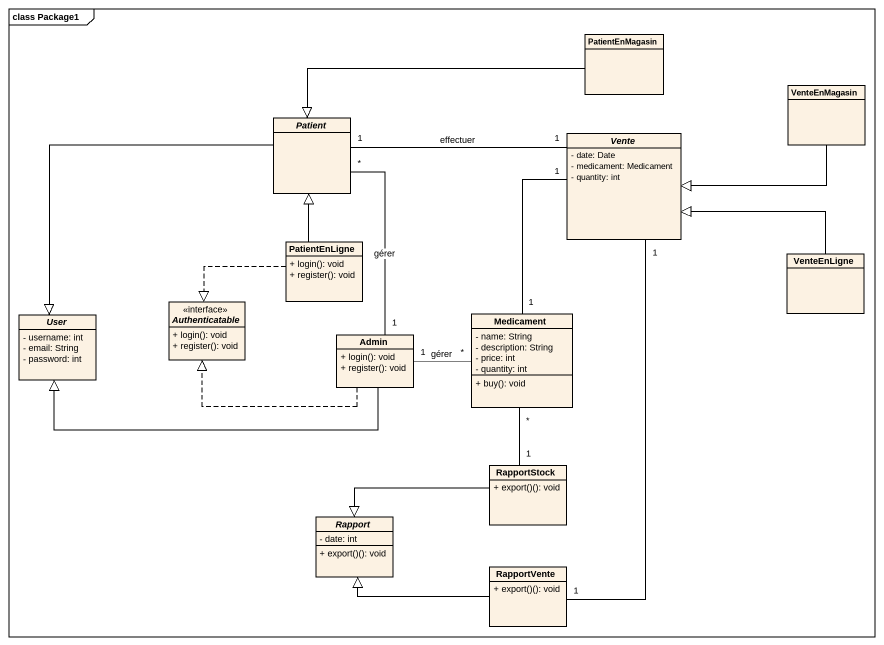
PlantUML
@startuml
mainframe class Package1
hide circle
hide empty members
skinparam classAttributeIconSize 0
class PatientEnMagasin
abstract class Patient
class VenteEnMagasin
abstract class Vente {
  - date: Date
  - medicament: Medicament
  - quantity: int
}
class PatientEnLigne {
  + login(): void
  + register(): void
}
class VenteEnLigne
interface Authenticatable {
  + login(): void
  + register(): void
}
abstract class User {
  - username: int
  - email: String
  - password: int
}
class Admin {
  + login(): void
  + register(): void
}
class Medicament {
  - name: String
  - description: String
  - price: int
  - quantity: int
  + buy(): void
}
class RapportStock {
  + export()(): void
}
abstract class Rapport {
  - date: int
  + export()(): void
}
class RapportVente {
  + export()(): void
}
PatientEnMagasin -left-|> Patient
Patient "1" -right- "1" Vente : effectuer
Patient --|> User
VenteEnMagasin -left-|> Vente
Vente "1" -- "1" Medicament
PatientEnLigne -up-|> Patient
PatientEnLigne .left.|> Authenticatable
VenteEnLigne -left-|> Vente
Admin "1" -up- "*" Patient : gérer
Admin .left.|> Authenticatable
Admin -left-|> User
Admin "1" -right- "*" Medicament : gérer
Medicament "*" -- "1" RapportStock
RapportStock -left-|> Rapport
RapportVente "1" -up- "1" Vente
RapportVente -left-|> Rapport
@enduml
